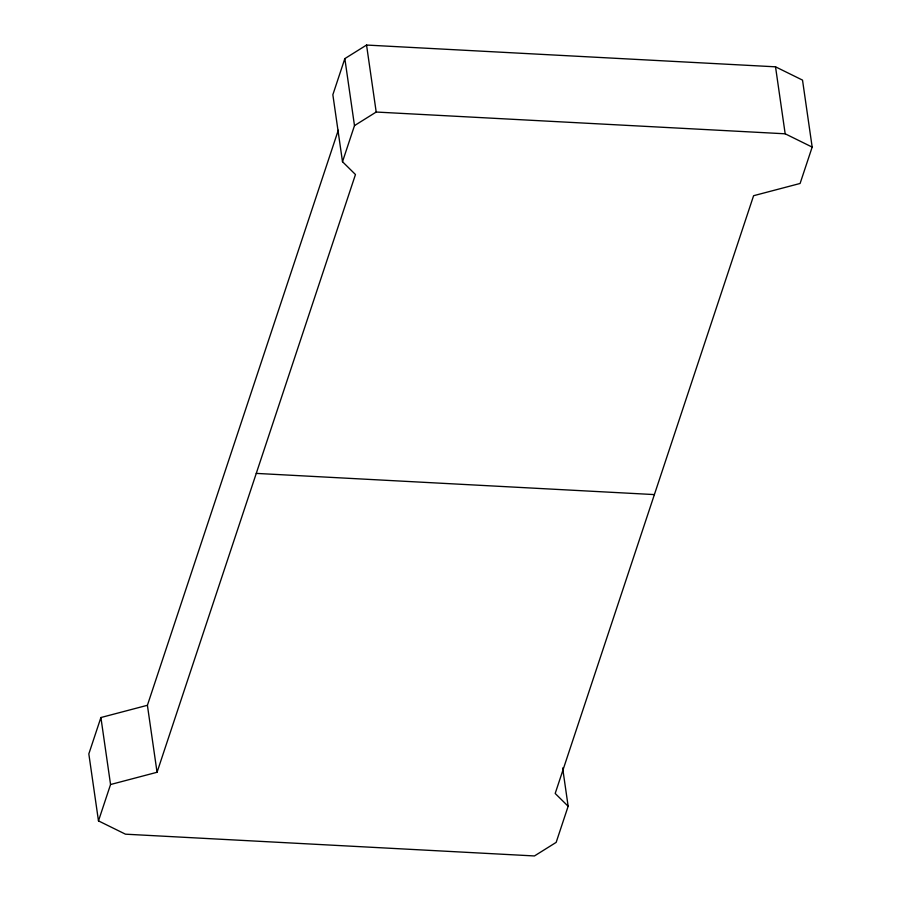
<?xml version="1.0" encoding="UTF-8"?>
<svg xmlns="http://www.w3.org/2000/svg" width="901" height="901" viewBox="0 0 901 901"><rect width="100%" height="100%" fill="white"/><g stroke="black" fill="none" stroke-linecap="round" stroke-linejoin="round"><path stroke-width="1.35" d="M338.28 130.217L147.404 705.292L100.901 717.534L88.827 753.9L98.479 820.89L125.476 834.18L534.451 855.95L556.165 842.379L568.148 806.26L562.629 767.979M568.148 806.26L555.185 793.466L753.596 195.708L800.099 183.466L812.173 147.1L802.521 80.11L775.524 66.82L366.549 45.05L344.835 58.621L332.852 94.74L342.504 161.73L355.467 174.524L157.056 772.27L110.553 784.523L98.479 820.89M342.504 161.73L354.487 125.611L344.835 58.621M354.487 125.611L376.201 112.039L785.176 133.798L812.173 147.1M256.256 473.397L654.396 494.593M775.524 66.82L785.176 133.798M366.549 45.05L376.201 112.039M147.404 705.292L157.056 772.27M100.901 717.534L110.553 784.523"/></g></svg>
